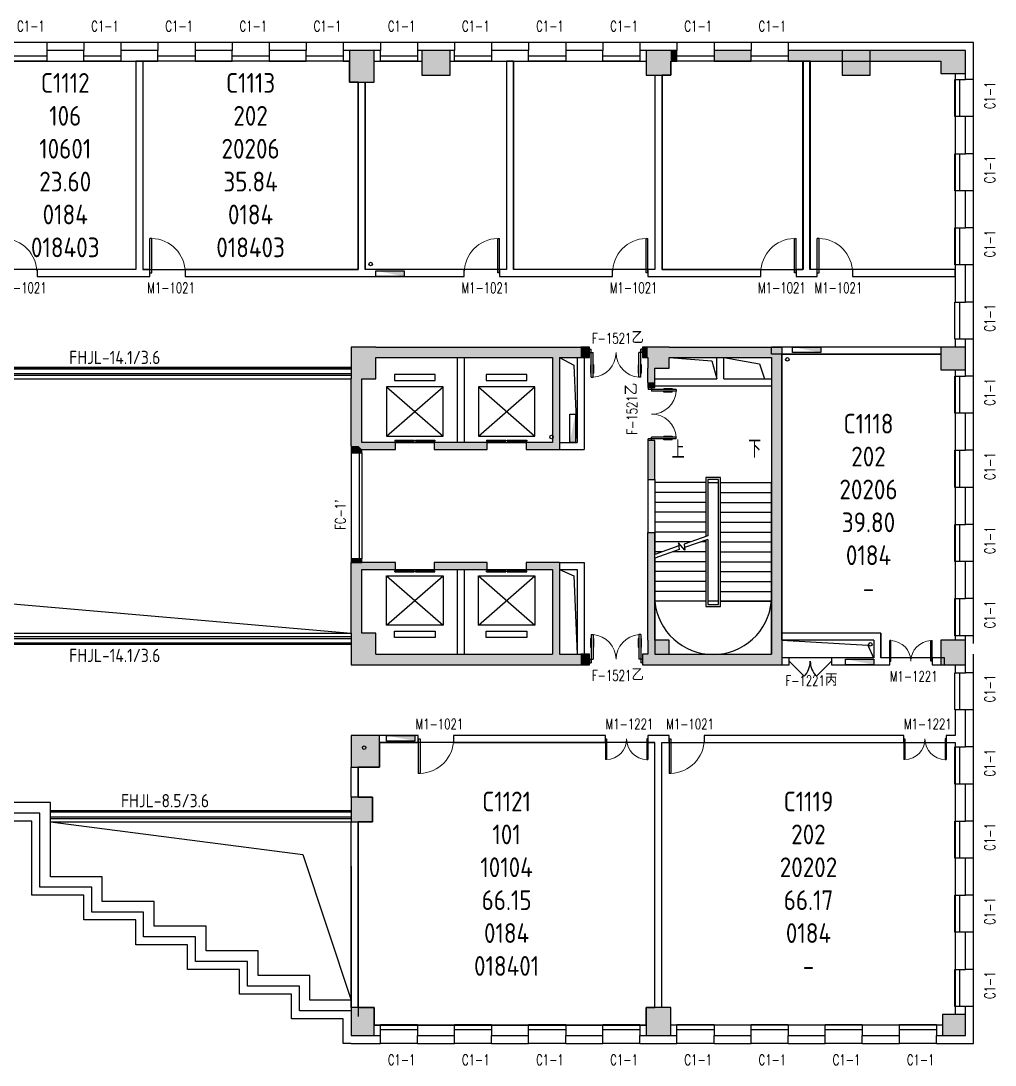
# Model space of a CAD drawing. Extents: x 1616214 to 1692011, y 310267 to 413040.
# Drawn here: x 1664419 to 1692011, y 310267 to 339840 of the extents above; entities that cross this region are included whole.
import ezdxf

# ---------------------------------------------------------------- set-up
doc = ezdxf.new("R2010")
doc.units = 0
doc.header["$LTSCALE"] = 1000
doc.header["$MEASUREMENT"] = 0
for name, color, linetype in [('body', 30, 'Continuous'), ('RM', 4, 'Continuous'), ('RM$', 5, 'Continuous'), ('RM$TXT', 5, 'Continuous'), ('消防', 222, 'Continuous')]:
    doc.layers.add(name, color=color, linetype=linetype)
doc.layers.get('0').freeze()
doc.styles.add('-宋体', font='GBENOR.shx', dxfattribs={"bigfont": 'GBCBIG.shx'})
doc.styles.add('_TCH_DIM', font='SIMPLEX', dxfattribs={"bigfont": 'GBCBIG'})
doc.styles.add('_TCH_WINDOW', font='txt.shx', dxfattribs={"height": 3.5, "bigfont": 'hztxt.shx'})
doc.styles.get("Standard").update_dxf_attribs({"font": 'gbenor.shx', "bigfont": 'gbcbig.shx'})

# ---------------------------------------------------------------- blocks, each defined once
blk = doc.blocks.new('cde')
at = {"layer": '消防'}
blk.add_hatch(color=256, dxfattribs=at).paths.add_polyline_path([(-873427, -271674), (-874227, -271674), (-873427, -271834)])
blk.add_lwpolyline([(-874227, -271674), (-873427, -271674), (-873427, -271834), (-874227, -271834)], close=True, dxfattribs=at)
blk = doc.blocks.new('$WINLIB2D$00000004')
for p, q in [((-0.5, 0.5), (0.5, 0.5)), ((-0.5, 0.2406), (0.5, 0.2406)), ((-0.5, -0.5), (0.5, -0.5))]:
    blk.add_line(p, q)
blk = doc.blocks.new('$DorLib2D$00000002')
for p, q in [((-0.5, 0), (-0.5, 0.4875)), ((-0.475, 0.4875), (-0.5, 0.4875)), ((-0.475, 0), (-0.475, 0.4875)), ((0.475, 0), (0.475, 0.4875)), ((0.475, 0.4875), (0.5, 0.4875)), ((0.5, 0), (0.5, 0.4875)), ((-0.5, 0), (-0.475, 0)), ((0.5, 0), (0.475, 0))]:
    blk.add_line(p, q)
at = {"lineweight": 13}
for centre, start, end in [((-0.4875, 0), 0, 88.53072), ((0.4875, 0), 91.46928, 180)]:
    blk.add_arc(centre, 0.4875, start, end, dxfattribs=at)
blk = doc.blocks.new('$DorLib2D$00000001')
for p, q in [((0.45, 0.975), (0.5, 0.975)), ((0.45, 0), (0.45, 0.975)), ((0.5, 0), (0.5, 0.975)), ((0.5, 0), (0.45, 0))]:
    blk.add_line(p, q)
at = {"lineweight": 13}
blk.add_arc((0.475, 0), 0.975, 91.4693, 180, dxfattribs=at)
blk = doc.blocks.new('$TCHSYS$LDOR22D')
for p, q in [((-0.517, 0.833), (-0.017, 0.833)), ((-0.517, 0.833), (-0.517, 0.667)), ((-0.017, 0.833), (-0.017, 0.667)), ((0.017, 0.833), (0.017, 0.667)), ((0.017, 0.833), (0.517, 0.833)), ((0.517, 0.833), (0.517, 0.667)), ((-0.517, 0.667), (-0.017, 0.667)), ((0.017, 0.667), (0.517, 0.667)), ((-0.5, 0.5), (0.5, 0.5))]:
    blk.add_line(p, q)
blk = doc.blocks.new('$DorLib2D$00000011')
at = {"lineweight": 13}
for p, q in [((-0.483, 0.396), (-0.483, 0.235)), ((-0.417, 0.396), (-0.417, 0.235)), ((0.417, 0.396), (0.417, 0.235)), ((0.483, 0.396), (0.483, 0.235))]:
    blk.add_line(p, q, dxfattribs=at)
for p, q in [((-0.483, 0.396), (-0.467, 0.396)), ((-0.467, 0.471), (-0.467, -0.062)), ((-0.467, 0.471), (-0.433, 0.471)), ((-0.433, 0.471), (-0.433, 0.004)), ((-0.417, 0.396), (-0.433, 0.396)), ((0.417, 0.396), (0.433, 0.396)), ((0.433, 0.471), (0.433, 0.004)), ((0.467, 0.471), (0.433, 0.471)), ((0.467, 0.471), (0.467, -0.062)), ((0.483, 0.396), (0.467, 0.396)), ((-0.483, 0.235), (-0.467, 0.235)), ((-0.417, 0.235), (-0.433, 0.235)), ((0.417, 0.235), (0.433, 0.235)), ((0.483, 0.235), (0.467, 0.235)), ((-0.5, 0.004), (-0.433, 0.004)), ((-0.5, 0.004), (-0.5, -0.062)), ((0.5, 0.004), (0.433, 0.004)), ((0.5, 0.004), (0.5, -0.062)), ((-0.5, -0.062), (-0.467, -0.062)), ((0.5, -0.062), (0.467, -0.062))]:
    blk.add_line(p, q)
for centre, start, end in [((-0.467, 0.004), 0, 85.904), ((0.467, 0.004), 94.096, 180)]:
    blk.add_arc(centre, 0.467, start, end, dxfattribs=at)
blk = doc.blocks.new('$DorLib2D$00000116')
at = {"color": 0}
for p, q in [((-0.5, 0), (-0.146, 0.354)), ((0.5, 0), (0.146, 0.354))]:
    blk.add_line(p, q, dxfattribs=at)
for centre, start, end in [((-0.5, 0), 0, 45), ((0.5, 0), 135, 180)]:
    blk.add_arc(centre, 0.5, start, end, dxfattribs=at)

msp = doc.modelspace()

# ---------------------------------------------------------------- hatches: boundary and pattern name
at = {"layer": 'body'}
for points in [[(1673724, 338103), (1674424, 338103), (1674424, 339003), (1673724, 339003)], [(1675775, 339003), (1675775, 338303), (1676575, 338303), (1676575, 339003)], [(1682125, 339003), (1682125, 338303), (1682825, 338303), (1682825, 339003)], [(1682825, 339003), (1682825, 338703), (1683000, 338703), (1683000, 339003)], [(1685100, 339003), (1684050, 339003), (1684050, 338703), (1685100, 338703)], [(1690475, 338703), (1690475, 339003), (1686150, 339003), (1686150, 338703)], [(1687675, 339003), (1687675, 338303), (1688475, 338303), (1688475, 339003)], [(1690475, 338353), (1691175, 338353), (1691175, 339003), (1690475, 339003)], [(1673775, 329703), (1674475, 329703), (1674475, 330603), (1673775, 330603)], [(1674475, 330603), (1674475, 330303), (1676875, 330303), (1676875, 330603)], [(1676875, 330603), (1676875, 330303), (1679475, 330303), (1679575, 330403), (1679575, 330603)], [(1679575, 330403), (1679475, 330303), (1679475, 327903), (1679675, 327703), (1679675, 330303)], [(1679575, 330403), (1679675, 330303), (1680275, 330303), (1680275, 330603), (1679575, 330603)], [(1680275, 330303), (1680525, 330303), (1680525, 330603), (1680275, 330603)], [(1682175, 330303), (1682175, 330603), (1682025, 330603), (1682025, 330303)], [(1682175, 330003), (1682775, 330003), (1682775, 330603), (1682175, 330603)], [(1682775, 330603), (1682775, 330303), (1684225, 330303), (1684225, 330603)], [(1684225, 330603), (1684225, 330303), (1685675, 330303), (1685975, 330603)], [(1685975, 330603), (1685675, 330303), (1685675, 329603), (1685975, 329603)], [(1690475, 329953), (1691175, 329953), (1691175, 330603), (1690475, 330603)], [(1682375, 330003), (1682175, 330003), (1682175, 329603), (1682375, 329603)], [(1674075, 329703), (1673775, 329703), (1673775, 327803), (1673975, 327803), (1674075, 327903)], [(1682175, 329603), (1682175, 329453), (1682375, 329453), (1682375, 329603)], [(1685975, 329603), (1685675, 329603), (1685675, 321903), (1685975, 321603)], [(1673775, 327803), (1673775, 327603), (1674075, 327603), (1674075, 327703), (1673975, 327803)], [(1674075, 327703), (1675025, 327703), (1675025, 327903), (1674075, 327903), (1673975, 327803)], [(1676875, 327903), (1676125, 327903), (1676125, 327703), (1676875, 327703)], [(1676875, 327703), (1677625, 327703), (1677625, 327903), (1676875, 327903)], [(1679475, 327903), (1678725, 327903), (1678725, 327703), (1679675, 327703)], [(1682375, 326853), (1682375, 327953), (1682175, 327953), (1682175, 326853)], [(1682175, 322303), (1682375, 322303), (1682375, 325353), (1682175, 325353)], [(1674075, 324503), (1674075, 324603), (1673775, 324603), (1673775, 324503)], [(1673775, 322503), (1674075, 322503), (1674075, 324303), (1673775, 324503)], [(1674075, 324303), (1675025, 324303), (1675025, 324503), (1673775, 324503)], [(1676875, 324503), (1676125, 324503), (1676125, 324303), (1676875, 324303)], [(1676875, 324303), (1677625, 324303), (1677625, 324503), (1676875, 324503)], [(1679675, 324503), (1678725, 324503), (1678725, 324303), (1679475, 324303)], [(1679675, 324503), (1679475, 324303), (1679475, 321903), (1679575, 321803), (1679675, 321903)], [(1673775, 321603), (1674475, 321603), (1674475, 322503), (1673775, 322503)], [(1682175, 321603), (1682775, 321603), (1682775, 322303), (1682175, 322303)], [(1690475, 321603), (1691175, 321603), (1691175, 322303), (1690475, 322303)], [(1674475, 321903), (1674475, 321603), (1676875, 321603), (1676875, 321903)], [(1676875, 321903), (1676875, 321603), (1679575, 321603), (1679575, 321803), (1679475, 321903)], [(1679575, 321803), (1679575, 321603), (1680275, 321603), (1680275, 321903), (1679675, 321903)], [(1680275, 321603), (1680525, 321603), (1680525, 321903), (1680275, 321903)], [(1682475, 321603), (1682175, 321603), (1682175, 321903), (1682025, 321903), (1682025, 321603), (1682475, 321603)], [(1682775, 321903), (1682775, 321603), (1682475, 321603), (1682475, 321603), (1685975, 321603), (1685675, 321903)], [(1673775, 318703), (1674575, 318703), (1674575, 319603), (1673775, 319603)], [(1673775, 317153), (1674375, 317153), (1674375, 317853), (1673775, 317853)], [(1673775, 311103), (1674425, 311103), (1674425, 311903), (1673775, 311903)], [(1682125, 311103), (1682825, 311103), (1682825, 311903), (1682125, 311903)], [(1690525, 311103), (1691175, 311103), (1691175, 311703), (1690525, 311703)]]:
    msp.add_hatch(color=256, dxfattribs=at).paths.add_polyline_path(points)

# ---------------------------------------------------------------- linework, layer by layer
for p, q in [((1666200, 339228), (1665150, 339228)), ((1665150, 339228), (1665150, 339003)), ((1666200, 339228), (1666200, 339003)), ((1668300, 339228), (1667250, 339228)), ((1667250, 339228), (1667250, 339003)), ((1668300, 339228), (1668300, 339003)), ((1670400, 339228), (1669350, 339228)), ((1669350, 339228), (1669350, 339003)), ((1670400, 339228), (1670400, 339003)), ((1672500, 339228), (1671450, 339228)), ((1671450, 339228), (1671450, 339003)), ((1672500, 339228), (1672500, 339003)), ((1674100, 339228), (1673550, 339228)), ((1673550, 339228), (1673550, 339003)), ((1674600, 339228), (1674100, 339228)), ((1674600, 339228), (1674600, 339003)), ((1676175, 339228), (1675650, 339228)), ((1675650, 339228), (1675650, 339003)), ((1676700, 339228), (1676175, 339228)), ((1676700, 339228), (1676700, 339003)), ((1678800, 339228), (1677750, 339228)), ((1677750, 339228), (1677750, 339003)), ((1678800, 339228), (1678800, 339003)), ((1680900, 339228), (1679850, 339228)), ((1679850, 339228), (1679850, 339003)), ((1680900, 339228), (1680900, 339003)), ((1682466, 339228), (1681950, 339228)), ((1681950, 339228), (1681950, 339003)), ((1683000, 339228), (1682466, 339228)), ((1683000, 339228), (1683000, 339003)), ((1685100, 339228), (1684050, 339228)), ((1684050, 339228), (1684050, 339003)), ((1685100, 339228), (1685100, 339003)), ((1691400, 339228), (1686150, 339228)), ((1686150, 339228), (1686150, 339003)), ((1691400, 338178), (1691400, 339228)), ((1666200, 339003), (1665150, 339003)), ((1665150, 339003), (1665150, 338703)), ((1666200, 338703), (1666200, 339003)), ((1668300, 339003), (1667250, 339003)), ((1667250, 339003), (1667250, 338703)), ((1668300, 338703), (1668300, 339003)), ((1670400, 339003), (1669350, 339003)), ((1669350, 339003), (1669350, 338703)), ((1670400, 338703), (1670400, 339003)), ((1672500, 339003), (1671450, 339003)), ((1671450, 339003), (1671450, 338703)), ((1672500, 338703), (1672500, 339003)), ((1673724, 339003), (1673550, 339003)), ((1673550, 339003), (1673550, 338703)), ((1674424, 339003), (1673724, 339003)), ((1673724, 339003), (1673724, 338103)), ((1674600, 339003), (1674424, 339003)), ((1674424, 338103), (1674424, 339003)), ((1674600, 338703), (1674600, 339003)), ((1675775, 339003), (1675650, 339003)), ((1675650, 339003), (1675650, 338703)), ((1675775, 339003), (1675775, 338303)), ((1676575, 339003), (1675775, 339003)), ((1676700, 339003), (1676575, 339003)), ((1676575, 338303), (1676575, 339003)), ((1676700, 338703), (1676700, 339003)), ((1678800, 339003), (1677750, 339003)), ((1677750, 339003), (1677750, 338703)), ((1678800, 338703), (1678800, 339003)), ((1680900, 339003), (1679850, 339003)), ((1679850, 339003), (1679850, 338703)), ((1680900, 338703), (1680900, 339003)), ((1682125, 339003), (1681950, 339003)), ((1681950, 339003), (1681950, 338703)), ((1682125, 339003), (1682125, 338303)), ((1682825, 339003), (1682125, 339003)), ((1683000, 339003), (1682825, 339003)), ((1683000, 338703), (1683000, 339003)), ((1685100, 339003), (1684050, 339003)), ((1684050, 339003), (1684050, 338703)), ((1685100, 338703), (1685100, 339003)), ((1690475, 339003), (1686150, 339003)), ((1686150, 339003), (1686150, 338703)), ((1687675, 339003), (1687675, 338303)), ((1688475, 339003), (1687675, 339003)), ((1688475, 338303), (1688475, 339003)), ((1691175, 339003), (1690475, 339003)), ((1691175, 338353), (1691175, 339003)), ((1665150, 338703), (1666200, 338703)), ((1667250, 338703), (1668300, 338703)), ((1667675, 338703), (1667675, 332803)), ((1667875, 338703), (1667675, 338703)), ((1667875, 338703), (1667875, 332803)), ((1669350, 338703), (1670400, 338703)), ((1671450, 338703), (1672500, 338703)), ((1673550, 338703), (1673724, 338703)), ((1674424, 338703), (1674600, 338703)), ((1675650, 338703), (1675775, 338703)), ((1676575, 338703), (1676700, 338703)), ((1677750, 338703), (1678800, 338703)), ((1678175, 338703), (1678175, 332803)), ((1678375, 338703), (1678175, 338703)), ((1678375, 338703), (1678375, 332803)), ((1679850, 338703), (1680900, 338703)), ((1681950, 338703), (1682125, 338703)), ((1682825, 338703), (1683000, 338703)), ((1682825, 338303), (1682825, 338703)), ((1684050, 338703), (1685100, 338703)), ((1686150, 338703), (1690475, 338703)), ((1686575, 338703), (1686575, 332803)), ((1686775, 338703), (1686575, 338703)), ((1686775, 338703), (1686775, 332803)), ((1690475, 338703), (1690475, 338353)), ((1690475, 338353), (1691175, 338353)), ((1690875, 338353), (1690875, 338178)), ((1691175, 338178), (1691175, 338353)), ((1673724, 338103), (1674424, 338103)), ((1673974, 338103), (1673974, 332803)), ((1674174, 338103), (1674174, 332803)), ((1675775, 338303), (1676575, 338303)), ((1682125, 338303), (1682825, 338303)), ((1682374, 338303), (1682374, 332803)), ((1682574, 338303), (1682574, 332803)), ((1687675, 338303), (1688475, 338303)), ((1690875, 338178), (1691175, 338178)), ((1691400, 338178), (1691175, 338178)), ((1691175, 337128), (1690875, 337128)), ((1690875, 337128), (1690875, 336078)), ((1691175, 336078), (1691175, 337128)), ((1691400, 337128), (1691175, 337128)), ((1691400, 336078), (1691400, 337128)), ((1690875, 336078), (1691175, 336078)), ((1691400, 336078), (1691175, 336078)), ((1691175, 335028), (1690875, 335028)), ((1690875, 335028), (1690875, 333978)), ((1691175, 333978), (1691175, 335028)), ((1691400, 335028), (1691175, 335028)), ((1691400, 333978), (1691400, 335028)), ((1690875, 333978), (1691175, 333978)), ((1691400, 333978), (1691175, 333978)), ((1667675, 332803), (1664875, 332803)), ((1664875, 332803), (1664875, 332603)), ((1668075, 332803), (1667875, 332803)), ((1668075, 332603), (1668075, 332803)), ((1673974, 332803), (1669075, 332803)), ((1669075, 332803), (1669075, 332603)), ((1676975, 332803), (1674174, 332803)), ((1676975, 332603), (1676975, 332803)), ((1678175, 332803), (1677975, 332803)), ((1677975, 332803), (1677975, 332603)), ((1681175, 332803), (1678375, 332803)), ((1681175, 332603), (1681175, 332803)), ((1682374, 332803), (1682175, 332803)), ((1682175, 332803), (1682175, 332603)), ((1685375, 332803), (1682574, 332803)), ((1685375, 332603), (1685375, 332803)), ((1686575, 332803), (1686375, 332803)), ((1686375, 332803), (1686375, 332603)), ((1686975, 332803), (1686775, 332803)), ((1686975, 332603), (1686975, 332803)), ((1690875, 332803), (1687975, 332803)), ((1687975, 332803), (1687975, 332603)), ((1691175, 332928), (1690875, 332928)), ((1690875, 332928), (1690875, 331878)), ((1690875, 332603), (1690875, 332803)), ((1691175, 331878), (1691175, 332928)), ((1691400, 332928), (1691175, 332928)), ((1691400, 331878), (1691400, 332928)), ((1664875, 332603), (1667675, 332603)), ((1667675, 332603), (1668075, 332603)), ((1669075, 332603), (1673966, 332603)), ((1673966, 332603), (1676975, 332603)), ((1677975, 332603), (1678175, 332603)), ((1678175, 332603), (1681175, 332603)), ((1682175, 332603), (1682366, 332603)), ((1682366, 332603), (1685375, 332603)), ((1686375, 332603), (1686575, 332603)), ((1686575, 332603), (1686975, 332603)), ((1687975, 332603), (1690875, 332603)), ((1690875, 331878), (1691175, 331878)), ((1691400, 331878), (1691175, 331878)), ((1691175, 330828), (1690875, 330828)), ((1690875, 330828), (1690875, 330603)), ((1691175, 330603), (1691175, 330828)), ((1691400, 330828), (1691175, 330828)), ((1691400, 330603), (1691400, 330828)), ((1674475, 330603), (1673775, 330603)), ((1673775, 330603), (1673775, 329703)), ((1674475, 330603), (1676875, 330603)), ((1676875, 330603), (1679575, 330603)), ((1679575, 330603), (1680275, 330603)), ((1680525, 330603), (1680275, 330603)), ((1680525, 330303), (1680525, 330603)), ((1682175, 330603), (1682025, 330603)), ((1682025, 330603), (1682025, 330303)), ((1682775, 330603), (1682175, 330603)), ((1682775, 330603), (1684225, 330603)), ((1684225, 330603), (1685975, 330603)), ((1690475, 330603), (1685675, 330603)), ((1685675, 330403), (1685675, 330603)), ((1690475, 330403), (1685675, 330403)), ((1685975, 330603), (1685975, 329603)), ((1691175, 330603), (1690475, 330603)), ((1690475, 330603), (1690475, 329953)), ((1691175, 329953), (1691175, 330603)), ((1691400, 329778), (1691400, 330603)), ((1674475, 330303), (1676875, 330303)), ((1674475, 329703), (1674475, 330303)), ((1676775, 330303), (1676775, 327903)), ((1676875, 330303), (1679475, 330303)), ((1676975, 330303), (1676975, 327903)), ((1679475, 330303), (1679475, 327903)), ((1679675, 330303), (1680080, 330087)), ((1679675, 330303), (1679675, 327703)), ((1679675, 330303), (1680275, 330303)), ((1680080, 330087), (1680175, 327903)), ((1680175, 330303), (1680175, 327903)), ((1680275, 330303), (1680525, 330303)), ((1680375, 330303), (1680375, 327703)), ((1682025, 330303), (1682175, 330303)), ((1682175, 330303), (1682175, 330003)), ((1682775, 330303), (1683985, 330213)), ((1682775, 330303), (1684225, 330303)), ((1682775, 330003), (1682775, 330303)), ((1683985, 330213), (1684125, 329703)), ((1684125, 329703), (1684125, 330303)), ((1684225, 330303), (1685675, 330303)), ((1684325, 330303), (1685335, 330130)), ((1684325, 329703), (1684325, 330303)), ((1685335, 330130), (1685475, 329703)), ((1685675, 330303), (1685675, 329603)), ((1659776, 329853), (1673775, 329853)), ((1659776, 329803), (1673775, 329803)), ((1675000, 329828), (1675000, 329653)), ((1676150, 329828), (1675000, 329828)), ((1676150, 329653), (1676150, 329828)), ((1677600, 329828), (1677600, 329653)), ((1678750, 329828), (1677600, 329828)), ((1678750, 329828), (1677600, 329828)), ((1678750, 329653), (1678750, 329828)), ((1682175, 329603), (1682175, 330003)), ((1682375, 330003), (1682775, 330003)), ((1682375, 329603), (1682375, 330003)), ((1690475, 329953), (1691175, 329953)), ((1690875, 329953), (1690875, 329778)), ((1690875, 329778), (1691175, 329778)), ((1691175, 329778), (1691175, 329953)), ((1691400, 329778), (1691175, 329778)), ((1659776, 329703), (1673775, 329703)), ((1673775, 327803), (1673775, 329703)), ((1674075, 329703), (1674475, 329703)), ((1674075, 327903), (1674075, 329703)), ((1674775, 329478), (1674775, 328078)), ((1676375, 329478), (1674775, 329478)), ((1674775, 329478), (1676375, 328078)), ((1674775, 328078), (1676375, 329478)), ((1675000, 329653), (1676150, 329653)), ((1676375, 328078), (1676375, 329478)), ((1677375, 329478), (1677375, 328078)), ((1678975, 329478), (1677375, 329478)), ((1677375, 329478), (1678975, 328078)), ((1677375, 328078), (1678975, 329478)), ((1677600, 329653), (1678750, 329653)), ((1678975, 328078), (1678975, 329478)), ((1682175, 329603), (1682175, 329453)), ((1682175, 329453), (1682375, 329453)), ((1682375, 329703), (1684125, 329703)), ((1682375, 329453), (1682375, 329603)), ((1682375, 329503), (1684225, 329503)), ((1684225, 329503), (1685675, 329503)), ((1684325, 329703), (1685675, 329703)), ((1685675, 329603), (1685675, 321903)), ((1685975, 329603), (1685975, 321603)), ((1691175, 328728), (1690875, 328728)), ((1690875, 328728), (1690875, 327678)), ((1691175, 327678), (1691175, 328728)), ((1691400, 328728), (1691175, 328728)), ((1691400, 327678), (1691400, 328728)), ((1674775, 328078), (1676375, 328078)), ((1677375, 328078), (1678975, 328078)), ((1673775, 327803), (1673775, 327603)), ((1675025, 327903), (1674075, 327903)), ((1674075, 327603), (1674075, 327703)), ((1674075, 327703), (1675025, 327703)), ((1675025, 327703), (1675025, 327903)), ((1676875, 327903), (1676125, 327903)), ((1676125, 327903), (1676125, 327703)), ((1676125, 327703), (1676875, 327703)), ((1677625, 327903), (1676875, 327903)), ((1676875, 327703), (1677625, 327703)), ((1677625, 327703), (1677625, 327903)), ((1679475, 327903), (1678725, 327903)), ((1678725, 327903), (1678725, 327703)), ((1678725, 327703), (1679675, 327703)), ((1679675, 327903), (1680175, 327903)), ((1679675, 327903), (1679675, 327703)), ((1679675, 327703), (1680375, 327703)), ((1682375, 327953), (1682175, 327953)), ((1682175, 327953), (1682175, 326853)), ((1682375, 326853), (1682375, 327953)), ((1690875, 327678), (1691175, 327678)), ((1691400, 327678), (1691175, 327678)), ((1673775, 327603), (1674075, 327603)), ((1682175, 326853), (1682175, 325353)), ((1682175, 326853), (1682375, 326853)), ((1682375, 326853), (1682375, 325353)), ((1684235, 326913), (1683815, 326913)), ((1683815, 326913), (1683815, 325240)), ((1684175, 326853), (1683875, 326853)), ((1683875, 326853), (1683875, 325261)), ((1684175, 323313), (1684175, 326853)), ((1684235, 323253), (1684235, 326913)), ((1682375, 326763), (1682375, 324732)), ((1683815, 326763), (1682375, 326763)), ((1683815, 326483), (1682375, 326483)), ((1683875, 326763), (1683875, 325261)), ((1683875, 326763), (1684175, 326763)), ((1684175, 323403), (1684175, 326763)), ((1684235, 326763), (1685675, 326763)), ((1684235, 326483), (1685675, 326483)), ((1685675, 323403), (1685675, 326763)), ((1691175, 326628), (1690875, 326628)), ((1690875, 326628), (1690875, 325578)), ((1691175, 325578), (1691175, 326628)), ((1691400, 326628), (1691175, 326628)), ((1691400, 325578), (1691400, 326628)), ((1683815, 326203), (1682375, 326203)), ((1684235, 326203), (1685675, 326203)), ((1683815, 325923), (1682375, 325923)), ((1684235, 325923), (1685675, 325923)), ((1683815, 325643), (1682375, 325643)), ((1684235, 325643), (1685675, 325643)), ((1682175, 322303), (1682175, 325353)), ((1682175, 325353), (1682375, 325353)), ((1683815, 325363), (1682375, 325363)), ((1682375, 322303), (1682375, 325353)), ((1684235, 325363), (1685675, 325363)), ((1690875, 325578), (1691175, 325578)), ((1691400, 325578), (1691175, 325578)), ((1683372, 325083), (1682375, 325083)), ((1683219, 324847), (1683048, 325055)), ((1683048, 325055), (1683063, 324869)), ((1683875, 325261), (1683206, 325025)), ((1683206, 325025), (1683219, 324847)), ((1683875, 325155), (1683213, 324922)), ((1683815, 325083), (1683673, 325083)), ((1683815, 325134), (1683815, 323253)), ((1683875, 325155), (1683875, 323403)), ((1683875, 325155), (1683875, 323313)), ((1684235, 325083), (1685675, 325083)), ((1683055, 324972), (1682375, 324732)), ((1683063, 324869), (1682375, 324626)), ((1682577, 324803), (1682375, 324803)), ((1683815, 324803), (1682878, 324803)), ((1684235, 324803), (1685675, 324803)), ((1674075, 324603), (1673775, 324603)), ((1673775, 324603), (1673775, 324503)), ((1673775, 322503), (1673775, 324503)), ((1673775, 324503), (1674075, 324503)), ((1675025, 324503), (1673775, 324503)), ((1674075, 324503), (1674075, 324603)), ((1675025, 324303), (1675025, 324503)), ((1676875, 324503), (1676125, 324503)), ((1676125, 324503), (1676125, 324303)), ((1677625, 324503), (1676875, 324503)), ((1677625, 324303), (1677625, 324503)), ((1679675, 324503), (1678725, 324503)), ((1678725, 324503), (1678725, 324303)), ((1679675, 324503), (1679675, 321903)), ((1679675, 324503), (1680375, 324503)), ((1679675, 324503), (1679675, 324303)), ((1680375, 324503), (1680375, 321903)), ((1682375, 324626), (1682375, 323403)), ((1683815, 324523), (1682375, 324523)), ((1684235, 324523), (1685675, 324523)), ((1691175, 324528), (1690875, 324528)), ((1690875, 324528), (1690875, 323478)), ((1691175, 323478), (1691175, 324528)), ((1691400, 324528), (1691175, 324528)), ((1691400, 323478), (1691400, 324528)), ((1674075, 322503), (1674075, 324303)), ((1674075, 324303), (1675025, 324303)), ((1674775, 322728), (1674775, 324128)), ((1674775, 324128), (1676375, 324128)), ((1674775, 322728), (1676375, 324128)), ((1674775, 324128), (1676375, 322728)), ((1676125, 324303), (1676875, 324303)), ((1676375, 324128), (1676375, 322728)), ((1676775, 324303), (1676775, 321903)), ((1676875, 324303), (1677625, 324303)), ((1676975, 324303), (1676975, 321903)), ((1677375, 322728), (1677375, 324128)), ((1677375, 324128), (1678975, 324128)), ((1677375, 322728), (1678975, 324128)), ((1677375, 324128), (1678975, 322728)), ((1678725, 324303), (1679475, 324303)), ((1678975, 324128), (1678975, 322728)), ((1679475, 324303), (1679475, 321903)), ((1679675, 324303), (1680080, 324127)), ((1679675, 324303), (1680175, 324303)), ((1680080, 324127), (1680175, 321903)), ((1680175, 324303), (1680175, 321903)), ((1683815, 324243), (1682375, 324243)), ((1684235, 324243), (1685675, 324243)), ((1683815, 323963), (1682375, 323963)), ((1684235, 323963), (1685675, 323963)), ((1660680, 323636), (1673775, 322503)), ((1683815, 323683), (1682375, 323683)), ((1684235, 323683), (1685675, 323683)), ((1683815, 323403), (1682375, 323403)), ((1682375, 323403), (1682375, 321903)), ((1683815, 323403), (1682375, 323403)), ((1683815, 323253), (1684235, 323253)), ((1684175, 323403), (1683875, 323403)), ((1683875, 323313), (1684175, 323313)), ((1684235, 323403), (1685675, 323403)), ((1685675, 323403), (1684235, 323403)), ((1685675, 321903), (1685675, 323403)), ((1690875, 323478), (1691175, 323478)), ((1691400, 323478), (1691175, 323478)), ((1676375, 322728), (1674775, 322728)), ((1678975, 322728), (1677375, 322728)), ((1659776, 322503), (1673775, 322503)), ((1659776, 322403), (1673775, 322403)), ((1659776, 322353), (1673775, 322353)), ((1673775, 322503), (1673775, 321603)), ((1674475, 322503), (1674075, 322503)), ((1674475, 321903), (1674475, 322503)), ((1675000, 322378), (1675000, 322553)), ((1675000, 322553), (1676150, 322553)), ((1676150, 322378), (1675000, 322378)), ((1676150, 322553), (1676150, 322378)), ((1677600, 322378), (1677600, 322553)), ((1677600, 322553), (1678750, 322553)), ((1678750, 322378), (1677600, 322378)), ((1678750, 322553), (1678750, 322378)), ((1688775, 322503), (1685975, 322503)), ((1685975, 322303), (1685975, 322503)), ((1688775, 322503), (1688775, 321803)), ((1691175, 322428), (1690875, 322428)), ((1690875, 322428), (1690875, 322303)), ((1691175, 322303), (1691175, 322428)), ((1691400, 322428), (1691175, 322428)), ((1691400, 322203), (1691400, 322428)), ((1682175, 322303), (1682175, 321903)), ((1682775, 322303), (1682375, 322303)), ((1682775, 321903), (1682775, 322303)), ((1688575, 322303), (1685975, 322303)), ((1685975, 322297), (1688405, 322162)), ((1688405, 322162), (1688562, 321803)), ((1688575, 322303), (1688575, 321803)), ((1691175, 322303), (1690475, 322303)), ((1690475, 322303), (1690475, 321603)), ((1691175, 321603), (1691175, 322303)), ((1674475, 321903), (1676875, 321903)), ((1676875, 321903), (1679475, 321903)), ((1679675, 321903), (1680275, 321903)), ((1680525, 321903), (1680275, 321903)), ((1680525, 321603), (1680525, 321903)), ((1682175, 321903), (1682025, 321903)), ((1682025, 321903), (1682025, 321603)), ((1682375, 321903), (1685675, 321903)), ((1682775, 321903), (1685675, 321903)), ((1686175, 321803), (1685975, 321803)), ((1685975, 321803), (1685975, 321603)), ((1687375, 321803), (1686175, 321803)), ((1686175, 321603), (1686175, 321803)), ((1688575, 321803), (1687375, 321803)), ((1687375, 321803), (1687375, 321603)), ((1689025, 321803), (1688775, 321803)), ((1689025, 321603), (1689025, 321803)), ((1690575, 321803), (1690225, 321803)), ((1690225, 321803), (1690225, 321603)), ((1690575, 321603), (1690575, 321803)), ((1691400, 321378), (1691400, 321903)), ((1673775, 321603), (1674475, 321603)), ((1674475, 321603), (1676875, 321603)), ((1676875, 321603), (1679575, 321603)), ((1679575, 321603), (1680275, 321603)), ((1680275, 321603), (1680525, 321603)), ((1682025, 321603), (1682175, 321603)), ((1682175, 321603), (1682775, 321603)), ((1682775, 321603), (1685975, 321603)), ((1685975, 321603), (1686175, 321603)), ((1687375, 321603), (1688675, 321603)), ((1688675, 321603), (1689025, 321603)), ((1690225, 321603), (1690575, 321603)), ((1690475, 321603), (1691175, 321603)), ((1690875, 321603), (1690875, 321378)), ((1691175, 321378), (1691175, 321603)), ((1690875, 321378), (1691175, 321378)), ((1691400, 321378), (1691175, 321378)), ((1691175, 320328), (1690875, 320328)), ((1690875, 320328), (1690875, 319603)), ((1691175, 319603), (1691175, 320328)), ((1691400, 320328), (1691175, 320328)), ((1691400, 319603), (1691400, 320328)), ((1691175, 319803), (1691175, 319803)), ((1674575, 319603), (1673775, 319603)), ((1673775, 319603), (1673775, 318703)), ((1675675, 319603), (1674575, 319603)), ((1674575, 318703), (1674575, 319603)), ((1674575, 319403), (1675675, 319403)), ((1675675, 319403), (1675675, 319603)), ((1680975, 319603), (1676675, 319603)), ((1676675, 319603), (1676675, 319403)), ((1676675, 319403), (1680975, 319403)), ((1680975, 319403), (1680975, 319603)), ((1682375, 319603), (1682175, 319603)), ((1682175, 319603), (1682175, 319403)), ((1682175, 319403), (1682375, 319403)), ((1682775, 319603), (1682375, 319603)), ((1682375, 311903), (1682375, 319403)), ((1682575, 311903), (1682575, 319403)), ((1682575, 319403), (1682775, 319403)), ((1682775, 319403), (1682775, 319603)), ((1689425, 319603), (1683775, 319603)), ((1683775, 319603), (1683775, 319403)), ((1683775, 319403), (1689425, 319403)), ((1689425, 319403), (1689425, 319603)), ((1690875, 319603), (1690625, 319603)), ((1690625, 319603), (1690625, 319403)), ((1690625, 319403), (1690875, 319403)), ((1690875, 319403), (1690875, 319278)), ((1691175, 319278), (1691175, 319603)), ((1691175, 319603), (1691175, 319603)), ((1691400, 319278), (1691400, 319603)), ((1690875, 319278), (1691175, 319278)), ((1691400, 319278), (1691175, 319278)), ((1673775, 317853), (1673775, 318703)), ((1673775, 318703), (1674575, 318703)), ((1673975, 317853), (1673975, 318703)), ((1691175, 318228), (1690875, 318228)), ((1690875, 318228), (1690875, 317178)), ((1691175, 317178), (1691175, 318228)), ((1691400, 318228), (1691175, 318228)), ((1691400, 317178), (1691400, 318228)), ((1674375, 317853), (1673775, 317853)), ((1673775, 317853), (1673775, 317153)), ((1674375, 317153), (1674375, 317853)), ((1665255, 317303), (1673775, 317303)), ((1665255, 317253), (1673775, 317253)), ((1665255, 317153), (1672401, 316230)), ((1665255, 317153), (1673775, 317153)), ((1673775, 311903), (1673775, 317153)), ((1673775, 317153), (1674375, 317153)), ((1673975, 311903), (1673975, 317153)), ((1690875, 317178), (1691175, 317178)), ((1691400, 317178), (1691175, 317178)), ((1672401, 316230), (1673775, 312103)), ((1673775, 315903), (1673775, 311103)), ((1673975, 316103), (1673975, 311643)), ((1691175, 316128), (1690875, 316128)), ((1690875, 316128), (1690875, 315078)), ((1691175, 315078), (1691175, 316128)), ((1691400, 316128), (1691175, 316128)), ((1691400, 315078), (1691400, 316128)), ((1690875, 315078), (1691175, 315078)), ((1691400, 315078), (1691175, 315078)), ((1691175, 314028), (1690875, 314028)), ((1690875, 314028), (1690875, 312978)), ((1691175, 312978), (1691175, 314028)), ((1691400, 314028), (1691175, 314028)), ((1691400, 312978), (1691400, 314028)), ((1690875, 312978), (1691175, 312978)), ((1691400, 312978), (1691175, 312978)), ((1674425, 311903), (1673775, 311903)), ((1673775, 311903), (1673775, 311103)), ((1674425, 311103), (1674425, 311903)), ((1682825, 311903), (1682125, 311903)), ((1682125, 311903), (1682125, 311103)), ((1682825, 311103), (1682825, 311903)), ((1691175, 311703), (1690525, 311703)), ((1690525, 311703), (1690525, 311103)), ((1691175, 311928), (1690875, 311928)), ((1690875, 311928), (1690875, 311703)), ((1691175, 311703), (1691175, 311928)), ((1691400, 311928), (1691175, 311928)), ((1691175, 311103), (1691175, 311703)), ((1691400, 310878), (1691400, 311928)), ((1674600, 311403), (1674425, 311403)), ((1674600, 311103), (1674600, 311403)), ((1676700, 311403), (1675650, 311403)), ((1675650, 311403), (1675650, 311103)), ((1676700, 311103), (1676700, 311403)), ((1678800, 311403), (1677750, 311403)), ((1677750, 311403), (1677750, 311103)), ((1678800, 311103), (1678800, 311403)), ((1680900, 311403), (1679850, 311403)), ((1679850, 311403), (1679850, 311103)), ((1680900, 311103), (1680900, 311403)), ((1682125, 311403), (1681950, 311403)), ((1681950, 311403), (1681950, 311103)), ((1683000, 311403), (1682825, 311403)), ((1683000, 311103), (1683000, 311403)), ((1685100, 311403), (1684050, 311403)), ((1684050, 311403), (1684050, 311103)), ((1685100, 311103), (1685100, 311403)), ((1687200, 311403), (1686150, 311403)), ((1686150, 311403), (1686150, 311103)), ((1687200, 311103), (1687200, 311403)), ((1689300, 311403), (1688250, 311403)), ((1688250, 311403), (1688250, 311103)), ((1689300, 311103), (1689300, 311403)), ((1690525, 311403), (1690350, 311403)), ((1690350, 311403), (1690350, 311103)), ((1673775, 311103), (1674425, 311103)), ((1674425, 311103), (1674600, 311103)), ((1674600, 310878), (1674600, 311103)), ((1675650, 311103), (1676700, 311103)), ((1675650, 310878), (1675650, 311103)), ((1676700, 310878), (1676700, 311103)), ((1677750, 311103), (1678800, 311103)), ((1677750, 310878), (1677750, 311103)), ((1678800, 310878), (1678800, 311103)), ((1679850, 311103), (1680900, 311103)), ((1679850, 310878), (1679850, 311103)), ((1680900, 310878), (1680900, 311103)), ((1681950, 311103), (1682125, 311103)), ((1681950, 310878), (1681950, 311103)), ((1682125, 311103), (1682825, 311103)), ((1682825, 311103), (1683000, 311103)), ((1683000, 310878), (1683000, 311103)), ((1684050, 311103), (1685100, 311103)), ((1684050, 310878), (1684050, 311103)), ((1685100, 310878), (1685100, 311103)), ((1686150, 311103), (1687200, 311103)), ((1686150, 310878), (1686150, 311103)), ((1687200, 310878), (1687200, 311103)), ((1688250, 311103), (1689300, 311103)), ((1688250, 310878), (1688250, 311103)), ((1689300, 310878), (1689300, 311103)), ((1690350, 311103), (1690525, 311103)), ((1690350, 310878), (1690350, 311103)), ((1690525, 311103), (1691175, 311103)), ((1673775, 310878), (1674600, 310878)), ((1675650, 310878), (1676700, 310878)), ((1677750, 310878), (1678800, 310878)), ((1679850, 310878), (1680900, 310878)), ((1681950, 310878), (1682475, 310878)), ((1682475, 310878), (1683000, 310878)), ((1684050, 310878), (1685100, 310878)), ((1686150, 310878), (1687200, 310878)), ((1688250, 310878), (1689300, 310878)), ((1690350, 310878), (1691400, 310878))]:
    msp.add_line(p, q, dxfattribs=at)
for points in [[(1673775, 312103), (1672605, 312103), (1672605, 312803), (1671135, 312803), (1671135, 313503), (1669665, 313503), (1669665, 314203), (1668195, 314203), (1668195, 314903), (1666725, 314903), (1666725, 315603), (1665255, 315603), (1665255, 317703), (1659350, 317703), (1659350, 314403), (1657575, 314403), (1657575, 313803), (1655925, 313803), (1655925, 313203), (1654275, 313203), (1654275, 312603), (1652625, 312603), (1652625, 312003), (1651075, 312003)], [(1673775, 311803), (1672305, 311803), (1672305, 312503), (1670835, 312503), (1670835, 313203), (1669365, 313203), (1669365, 313903), (1667895, 313903), (1667895, 314603), (1666425, 314603), (1666425, 315303), (1664955, 315303), (1664955, 317403), (1659650, 317403), (1659650, 314103), (1657875, 314103), (1657875, 313503), (1656225, 313503), (1656225, 312903), (1654575, 312903), (1654575, 312303), (1652925, 312303), (1652925, 311703), (1651075, 311703)], [(1673775, 310878), (1673550, 310878), (1673550, 310878), (1673550, 311578), (1672080, 311578), (1672080, 312278), (1670610, 312278), (1670610, 312978), (1669140, 312978), (1669140, 313678), (1667670, 313678), (1667670, 314378), (1666200, 314378), (1666200, 315078), (1664730, 315078), (1664730, 317178), (1659875, 317178)]]:
    msp.add_lwpolyline(points, dxfattribs=at)
msp.add_arc((1684025, 323554), 1657, 185.2155, 354.7845, dxfattribs=at)
at = {"layer": 'RM'}
for points in [[(1678175, 338703), (1678175, 332803), (1674174, 332803), (1674174, 338103), (1674424, 338103), (1674424, 338703), (1675775, 338703), (1675775, 338303), (1676575, 338303), (1676575, 338703)], [(1678375, 338703), (1682125, 338703), (1682125, 338303), (1682374, 338303), (1682374, 332803), (1678375, 332803)], [(1686566, 338703), (1682825, 338703), (1682825, 338303), (1682583, 338303), (1682583, 332803), (1686566, 332803)], [(1686766, 338703), (1686766, 338703), (1686766, 338703), (1687675, 338703), (1687675, 338303), (1688475, 338303), (1688475, 338703), (1690475, 338703), (1690475, 338353), (1690875, 338353), (1690875, 332803), (1686766, 332803)]]:
    msp.add_lwpolyline(points, close=True, dxfattribs=at)
at = {"layer": 'RM$'}
for points in [[(1667675, 338703), (1667675, 332803), (1663675, 332803), (1663675, 338703)], [(1673724, 338103), (1673724, 338703), (1667875, 338703), (1667875, 332803), (1673974, 332803), (1673974, 338103)], [(1685975, 330403), (1690475, 330403), (1690475, 329953), (1690875, 329953), (1690875, 322303), (1690475, 322303), (1690475, 321803), (1688774, 321803), (1688775, 322503), (1685975, 322503)], [(1673975, 318703), (1673975, 317853), (1674375, 317853), (1674375, 317153), (1673975, 317153), (1673975, 311903), (1674425, 311903), (1674425, 311403), (1682125, 311403), (1682125, 311903), (1682375, 311903), (1682375, 319403), (1674575, 319403), (1674575, 318703)], [(1682575, 319403), (1690875, 319403), (1690875, 311703), (1690525, 311703), (1690525, 311403), (1682825, 311403), (1682825, 311903), (1682575, 311903)]]:
    msp.add_lwpolyline(points, close=True, dxfattribs=at)
at = {"layer": '消防', "const_width": 80}
for points in [[(1659776, 330003), (1673775, 330003)], [(1659776, 322203), (1673775, 322203)], [(1665255, 317453), (1673775, 317453)]]:
    msp.add_lwpolyline(points, dxfattribs=at)
at = {"layer": '消防', "linetype": 'Continuous'}
for centre in [(1674324, 332953), (1686125, 330253), (1679445, 328054), (1688475, 322183), (1674141, 319259)]:
    msp.add_circle(centre, 50, dxfattribs=at)

# ---------------------------------------------------------------- block references
at = {"layer": 'body'}
ref = msp.add_blockref('$WINLIB2D$00000004', (1664625, 338966), dxfattribs=dict(at, xscale=1050, yscale=525, zscale=1050, rotation=179.9999999999984))
ref.add_attrib('A', 'C1-1', (1664310, 339542), dxfattribs={"height": 297.5, "rotation": 360, "style": '_TCH_WINDOW', "width": 0.705882})
ref = msp.add_blockref('$WINLIB2D$00000004', (1666725, 338966), dxfattribs=dict(at, xscale=1050, yscale=525, zscale=1050, rotation=179.9999999999984))
ref.add_attrib('A', 'C1-1', (1666410, 339542), dxfattribs={"height": 297.5, "rotation": 360, "style": '_TCH_WINDOW', "width": 0.705882})
ref = msp.add_blockref('$WINLIB2D$00000004', (1668825, 338966), dxfattribs=dict(at, xscale=1050, yscale=525, zscale=1050, rotation=179.9999999999984))
ref.add_attrib('A', 'C1-1', (1668510, 339542), dxfattribs={"height": 297.5, "rotation": 360, "style": '_TCH_WINDOW', "width": 0.705882})
ref = msp.add_blockref('$WINLIB2D$00000004', (1670925, 338966), dxfattribs=dict(at, xscale=1050, yscale=525, zscale=1050, rotation=179.9999999999984))
ref.add_attrib('A', 'C1-1', (1670610, 339542), dxfattribs={"height": 297.5, "rotation": 360, "style": '_TCH_WINDOW', "width": 0.705882})
ref = msp.add_blockref('$WINLIB2D$00000004', (1673025, 338966), dxfattribs=dict(at, xscale=1050, yscale=525, zscale=1050, rotation=179.9999999999984))
ref.add_attrib('A', 'C1-1', (1672710, 339542), dxfattribs={"height": 297.5, "rotation": 360, "style": '_TCH_WINDOW', "width": 0.705882})
ref = msp.add_blockref('$WINLIB2D$00000004', (1675125, 338966), dxfattribs=dict(at, xscale=1050, yscale=525, zscale=1050, rotation=180))
ref.add_attrib('A', 'C1-1', (1674810, 339542), dxfattribs={"height": 297.5, "style": '_TCH_WINDOW', "width": 0.705882})
ref = msp.add_blockref('$WINLIB2D$00000004', (1677225, 338966), dxfattribs=dict(at, xscale=1050, yscale=525, zscale=1050, rotation=180))
ref.add_attrib('A', 'C1-1', (1676910, 339542), dxfattribs={"height": 297.5, "style": '_TCH_WINDOW', "width": 0.705882})
ref = msp.add_blockref('$WINLIB2D$00000004', (1679325, 338966), dxfattribs=dict(at, xscale=1050, yscale=525, zscale=1050, rotation=180))
ref.add_attrib('A', 'C1-1', (1679010, 339542), dxfattribs={"height": 297.5, "style": '_TCH_WINDOW', "width": 0.705882})
ref = msp.add_blockref('$WINLIB2D$00000004', (1681425, 338966), dxfattribs=dict(at, xscale=1050, yscale=525, zscale=1050, rotation=180))
ref.add_attrib('A', 'C1-1', (1681110, 339542), dxfattribs={"height": 297.5, "style": '_TCH_WINDOW', "width": 0.705882})
ref = msp.add_blockref('$WINLIB2D$00000004', (1683525, 338966), dxfattribs=dict(at, xscale=1050, yscale=525, zscale=1050, rotation=180))
ref.add_attrib('A', 'C1-1', (1683210, 339542), dxfattribs={"height": 297.5, "style": '_TCH_WINDOW', "width": 0.705882})
ref = msp.add_blockref('$WINLIB2D$00000004', (1685625, 338966), dxfattribs=dict(at, xscale=1050, yscale=525, zscale=1050, rotation=180))
ref.add_attrib('A', 'C1-1', (1685310, 339542), dxfattribs={"height": 297.5, "style": '_TCH_WINDOW', "width": 0.705882})
ref = msp.add_blockref('$WINLIB2D$00000004', (1691137, 337653), dxfattribs=dict(at, xscale=1050, yscale=525, zscale=1050, rotation=90))
ref.add_attrib('A', 'C1-1', (1692011, 337338), dxfattribs={"height": 297.5, "rotation": 90, "style": '_TCH_WINDOW', "width": 0.705882})
ref = msp.add_blockref('$WINLIB2D$00000004', (1691137, 335553), dxfattribs=dict(at, xscale=1050, yscale=525, zscale=1050, rotation=90))
ref.add_attrib('A', 'C1-1', (1692011, 335238), dxfattribs={"height": 297.5, "rotation": 90, "style": '_TCH_WINDOW', "width": 0.705882})
ref = msp.add_blockref('$WINLIB2D$00000004', (1691137, 333453), dxfattribs=dict(at, xscale=1050, yscale=525, zscale=1050, rotation=90))
ref.add_attrib('A', 'C1-1', (1692011, 333138), dxfattribs={"height": 297.5, "rotation": 90, "style": '_TCH_WINDOW', "width": 0.705882})
ref = msp.add_blockref('$DorLib2D$00000001', (1664375, 332703), dxfattribs=dict(at, xscale=1000, yscale=-1000, zscale=1000, rotation=180))
ref.add_attrib('A', 'M1-1021', (1663797, 332130), dxfattribs={"height": 297.5, "style": '_TCH_WINDOW', "width": 0.705882})
ref = msp.add_blockref('$DorLib2D$00000001', (1668575, 332703), dxfattribs=dict(at, xscale=1000, yscale=-1000, zscale=1000, rotation=180))
ref.add_attrib('A', 'M1-1021', (1667997, 332130), dxfattribs={"height": 297.5, "style": '_TCH_WINDOW', "width": 0.705882})
ref = msp.add_blockref('$DorLib2D$00000001', (1677475, 332703), dxfattribs=dict(at, xscale=-1000, yscale=-1000, zscale=-1000, rotation=180))
ref.add_attrib('A', 'M1-1021', (1676897, 332130), dxfattribs={"height": 297.5, "style": '_TCH_WINDOW', "width": 0.705882})
ref = msp.add_blockref('$DorLib2D$00000001', (1681675, 332703), dxfattribs=dict(at, xscale=-1000, yscale=-1000, zscale=-1000, rotation=180))
ref.add_attrib('A', 'M1-1021', (1681097, 332130), dxfattribs={"height": 297.5, "style": '_TCH_WINDOW', "width": 0.705882})
ref = msp.add_blockref('$DorLib2D$00000001', (1685875, 332703), dxfattribs=dict(at, xscale=-1000, yscale=-1000, zscale=-1000, rotation=180))
ref.add_attrib('A', 'M1-1021', (1685297, 332130), dxfattribs={"height": 297.5, "style": '_TCH_WINDOW', "width": 0.705882})
ref = msp.add_blockref('$DorLib2D$00000001', (1687475, 332703), dxfattribs=dict(at, xscale=1000, yscale=-1000, zscale=1000, rotation=180))
ref.add_attrib('A', 'M1-1021', (1686897, 332130), dxfattribs={"height": 297.5, "style": '_TCH_WINDOW', "width": 0.705882})
ref = msp.add_blockref('$WINLIB2D$00000004', (1691137, 331353), dxfattribs=dict(at, xscale=1050, yscale=525, zscale=1050, rotation=90))
ref.add_attrib('A', 'C1-1', (1692011, 331038), dxfattribs={"height": 297.5, "rotation": 90, "style": '_TCH_WINDOW', "width": 0.705882})
for name, p, xscale, yscale, zscale in [('$DorLib2D$00000011', (1681275, 330453), 1500, -1500, 1500), ('$TCHSYS$LDOR22D', (1675575, 327803), 1100, 200, 1100), ('$TCHSYS$LDOR22D', (1678175, 327803), 1100, 200, 1100), ('$TCHSYS$LDOR22D', (1675575, 324403), 1100, -200, 1100), ('$DorLib2D$00000011', (1681275, 321753), 1500, 1500, 1500)]:
    msp.add_blockref(name, p, dxfattribs=dict(at, xscale=xscale, yscale=yscale, zscale=zscale))
ref = msp.add_blockref('$WINLIB2D$00000004', (1691137, 329253), dxfattribs=dict(at, xscale=1050, yscale=525, zscale=1050, rotation=90.00000000000318))
ref.add_attrib('A', 'C1-1', (1692011, 328938), dxfattribs={"height": 297.5, "rotation": 90, "style": '_TCH_WINDOW', "width": 0.705882})
for name, p, xscale, yscale, zscale, rotation in [('$DorLib2D$00000011', (1682275, 328703), 1500, -1500, 1500, 89.99999999996119), ('$WINLIB2D$00000004', (1673925, 326103), -3000, -300, -3000, 89.99999999999191), ('$TCHSYS$LDOR22D', (1678175, 324403), -1100, 200, -1100, 180), ('$DorLib2D$00000116', (1686775, 321703), 1200, 1200, 1200, 180)]:
    msp.add_blockref(name, p, dxfattribs=dict(at, xscale=xscale, yscale=yscale, zscale=zscale, rotation=rotation))
ref = msp.add_blockref('$WINLIB2D$00000004', (1691137, 327153), dxfattribs=dict(at, xscale=1050, yscale=525, zscale=1050, rotation=90.00000000000318))
ref.add_attrib('A', 'C1-1', (1692011, 326838), dxfattribs={"height": 297.5, "rotation": 90, "style": '_TCH_WINDOW', "width": 0.705882})
ref = msp.add_blockref('$WINLIB2D$00000004', (1691137, 325053), dxfattribs=dict(at, xscale=1050, yscale=525, zscale=1050, rotation=90.00000000000318))
ref.add_attrib('A', 'C1-1', (1692011, 324738), dxfattribs={"height": 297.5, "rotation": 90, "style": '_TCH_WINDOW', "width": 0.705882})
ref = msp.add_blockref('$WINLIB2D$00000004', (1691137, 322953), dxfattribs=dict(at, xscale=1050, yscale=525, zscale=1050, rotation=90.00000000000318))
ref.add_attrib('A', 'C1-1', (1692011, 322638), dxfattribs={"height": 297.5, "rotation": 90, "style": '_TCH_WINDOW', "width": 0.705882})
ref = msp.add_blockref('$DorLib2D$00000002', (1689625, 321703), dxfattribs=dict(at, xscale=-1200, yscale=-1200, zscale=-1200, rotation=180))
ref.add_attrib('A', 'M1-1221', (1689030, 321130), dxfattribs={"height": 297.5, "style": '_TCH_WINDOW', "width": 0.705882})
ref = msp.add_blockref('$WINLIB2D$00000004', (1691137, 320853), dxfattribs=dict(at, xscale=1050, yscale=525, zscale=1050, rotation=90.00000000002319))
ref.add_attrib('A', 'C1-1', (1692011, 320538), dxfattribs={"height": 297.5, "rotation": 90, "style": '_TCH_WINDOW', "width": 0.705882})
ref = msp.add_blockref('$DorLib2D$00000001', (1676175, 319503), dxfattribs=dict(at, xscale=1000, yscale=1000, zscale=1000, rotation=180))
ref.add_attrib('A', 'M1-1021', (1675597, 319780), dxfattribs={"height": 297.5, "style": '_TCH_WINDOW', "width": 0.705882})
ref = msp.add_blockref('$DorLib2D$00000002', (1681575, 319503), dxfattribs=dict(at, xscale=-1200, yscale=1200, zscale=-1200, rotation=180))
ref.add_attrib('A', 'M1-1221', (1680980, 319780), dxfattribs={"height": 297.5, "style": '_TCH_WINDOW', "width": 0.705882})
ref = msp.add_blockref('$DorLib2D$00000001', (1683275, 319503), dxfattribs=dict(at, xscale=1000, yscale=1000, zscale=1000, rotation=180))
ref.add_attrib('A', 'M1-1021', (1682697, 319780), dxfattribs={"height": 297.5, "style": '_TCH_WINDOW', "width": 0.705882})
ref = msp.add_blockref('$DorLib2D$00000002', (1690025, 319503), dxfattribs=dict(at, xscale=-1200, yscale=1200, zscale=-1200, rotation=180))
ref.add_attrib('A', 'M1-1221', (1689430, 319780), dxfattribs={"height": 297.5, "style": '_TCH_WINDOW', "width": 0.705882})
ref = msp.add_blockref('$WINLIB2D$00000004', (1691137, 318753), dxfattribs=dict(at, xscale=1050, yscale=525, zscale=1050, rotation=90))
ref.add_attrib('A', 'C1-1', (1692011, 318438), dxfattribs={"height": 297.5, "rotation": 90, "style": '_TCH_WINDOW', "width": 0.705882})
ref = msp.add_blockref('$WINLIB2D$00000004', (1691137, 316653), dxfattribs=dict(at, xscale=1050, yscale=525, zscale=1050, rotation=90))
ref.add_attrib('A', 'C1-1', (1692011, 316338), dxfattribs={"height": 297.5, "rotation": 90, "style": '_TCH_WINDOW', "width": 0.705882})
ref = msp.add_blockref('$WINLIB2D$00000004', (1691137, 314553), dxfattribs=dict(at, xscale=1050, yscale=525, zscale=1050, rotation=90))
ref.add_attrib('A', 'C1-1', (1692011, 314238), dxfattribs={"height": 297.5, "rotation": 90, "style": '_TCH_WINDOW', "width": 0.705882})
ref = msp.add_blockref('$WINLIB2D$00000004', (1691137, 312453), dxfattribs=dict(at, xscale=1050, yscale=525, zscale=1050, rotation=90))
ref.add_attrib('A', 'C1-1', (1692011, 312138), dxfattribs={"height": 297.5, "rotation": 90, "style": '_TCH_WINDOW', "width": 0.705882})
ref = msp.add_blockref('$WINLIB2D$00000004', (1675125, 311141), dxfattribs=dict(at, xscale=-1050, yscale=525, zscale=-1050))
ref.add_attrib('A', 'C1-1', (1674810, 310267), dxfattribs={"height": 297.5, "style": '_TCH_WINDOW', "width": 0.705882})
ref = msp.add_blockref('$WINLIB2D$00000004', (1677225, 311141), dxfattribs=dict(at, xscale=-1050, yscale=525, zscale=-1050))
ref.add_attrib('A', 'C1-1', (1676910, 310267), dxfattribs={"height": 297.5, "style": '_TCH_WINDOW', "width": 0.705882})
ref = msp.add_blockref('$WINLIB2D$00000004', (1679325, 311141), dxfattribs=dict(at, xscale=-1050, yscale=525, zscale=-1050))
ref.add_attrib('A', 'C1-1', (1679010, 310267), dxfattribs={"height": 297.5, "style": '_TCH_WINDOW', "width": 0.705882})
ref = msp.add_blockref('$WINLIB2D$00000004', (1681425, 311141), dxfattribs=dict(at, xscale=-1050, yscale=525, zscale=-1050))
ref.add_attrib('A', 'C1-1', (1681110, 310267), dxfattribs={"height": 297.5, "style": '_TCH_WINDOW', "width": 0.705882})
ref = msp.add_blockref('$WINLIB2D$00000004', (1683525, 311141), dxfattribs=dict(at, xscale=-1050, yscale=525, zscale=-1050))
ref.add_attrib('A', 'C1-1', (1683210, 310267), dxfattribs={"height": 297.5, "style": '_TCH_WINDOW', "width": 0.705882})
ref = msp.add_blockref('$WINLIB2D$00000004', (1685625, 311141), dxfattribs=dict(at, xscale=-1050, yscale=525, zscale=-1050))
ref.add_attrib('A', 'C1-1', (1685310, 310267), dxfattribs={"height": 297.5, "style": '_TCH_WINDOW', "width": 0.705882})
ref = msp.add_blockref('$WINLIB2D$00000004', (1687725, 311141), dxfattribs=dict(at, xscale=-1050, yscale=525, zscale=-1050))
ref.add_attrib('A', 'C1-1', (1687410, 310267), dxfattribs={"height": 297.5, "style": '_TCH_WINDOW', "width": 0.705882})
ref = msp.add_blockref('$WINLIB2D$00000004', (1689825, 311141), dxfattribs=dict(at, xscale=-1050, yscale=525, zscale=-1050))
ref.add_attrib('A', 'C1-1', (1689510, 310267), dxfattribs={"height": 297.5, "style": '_TCH_WINDOW', "width": 0.705882})
at = {"layer": '消防'}
for p in [(2548701, 604438), (2560501, 602278), (2562002, 593438), (2549002, 591278)]:
    msp.add_blockref('cde', p, dxfattribs=at)
at = {"layer": '消防', "rotation": 270}
msp.add_blockref('cde', (1951799, -545523), dxfattribs=at)

# ---------------------------------------------------------------- texts
at = {"layer": 'body', "style": '_TCH_WINDOW', "width": 0.705882}
for s, p in [('F-1521', (1680592, 330703)), ('F-1521', (1680592, 321153)), ('F-1221', (1686074, 321008))]:
    msp.add_text(s, height=297.5, dxfattribs=at).set_placement(p)
at = {"layer": 'body'}
for s, height, style, p in [('乙', 350, '_TCH_WINDOW', (1681712, 330703)), ('上', 506, '_TCH_DIM', (1682851, 327442)), ('下', 506, '_TCH_DIM', (1685019, 327465)), ('乙', 350, '_TCH_WINDOW', (1681712, 321153)), ('丙', 350, '_TCH_WINDOW', (1687194, 321008))]:
    msp.add_text(s, height=height, dxfattribs=dict(at, style=style)).set_placement(p)
at = {"layer": 'body', "style": '_TCH_WINDOW'}
msp.add_text('乙', height=350, rotation=90, dxfattribs=at).set_placement((1681875, 329241))
at = {"layer": 'body', "style": '_TCH_WINDOW', "width": 0.705882}
for s, p in [('F-1521', (1681875, 328121)), ("FC-1'", (1673616, 325424))]:
    msp.add_text(s, height=297.5, rotation=90, dxfattribs=at).set_placement(p)
at = {"layer": 'RM$TXT', "char_height": 558.8, "attachment_point": 8}
for s, insert in [('C1112^M^J106^M^J10601^M^J23.60^M^J0184^M^J018403^M^J', (1665675, 333146)), ('C1113^M^J202^M^J20206^M^J35.84^M^J0184^M^J018403^M^J', (1670924, 333146)), ('C1118^M^J202^M^J20206^M^J39.80^M^J0184^M^J-^M^J', (1688425, 323496)), ('C1121^M^J101^M^J10104^M^J66.15^M^J0184^M^J018401^M^J', (1678175, 312796)), ('C1119^M^J202^M^J20202^M^J66.17^M^J0184^M^J-^M^J', (1686725, 312796))]:
    msp.add_mtext(s, dxfattribs=dict(at, insert=insert))
at = {"layer": '消防', "style": '-宋体'}
for s, p in [('FHJL-14.1/3.6', (1665787, 330121)), ('FHJL-14.1/3.6', (1665787, 321682)), ('FHJL-8.5/3.6', (1667254, 317568))]:
    msp.add_text(s, height=375, dxfattribs=at).set_placement(p)

doc.saveas('drawing.dxf')
